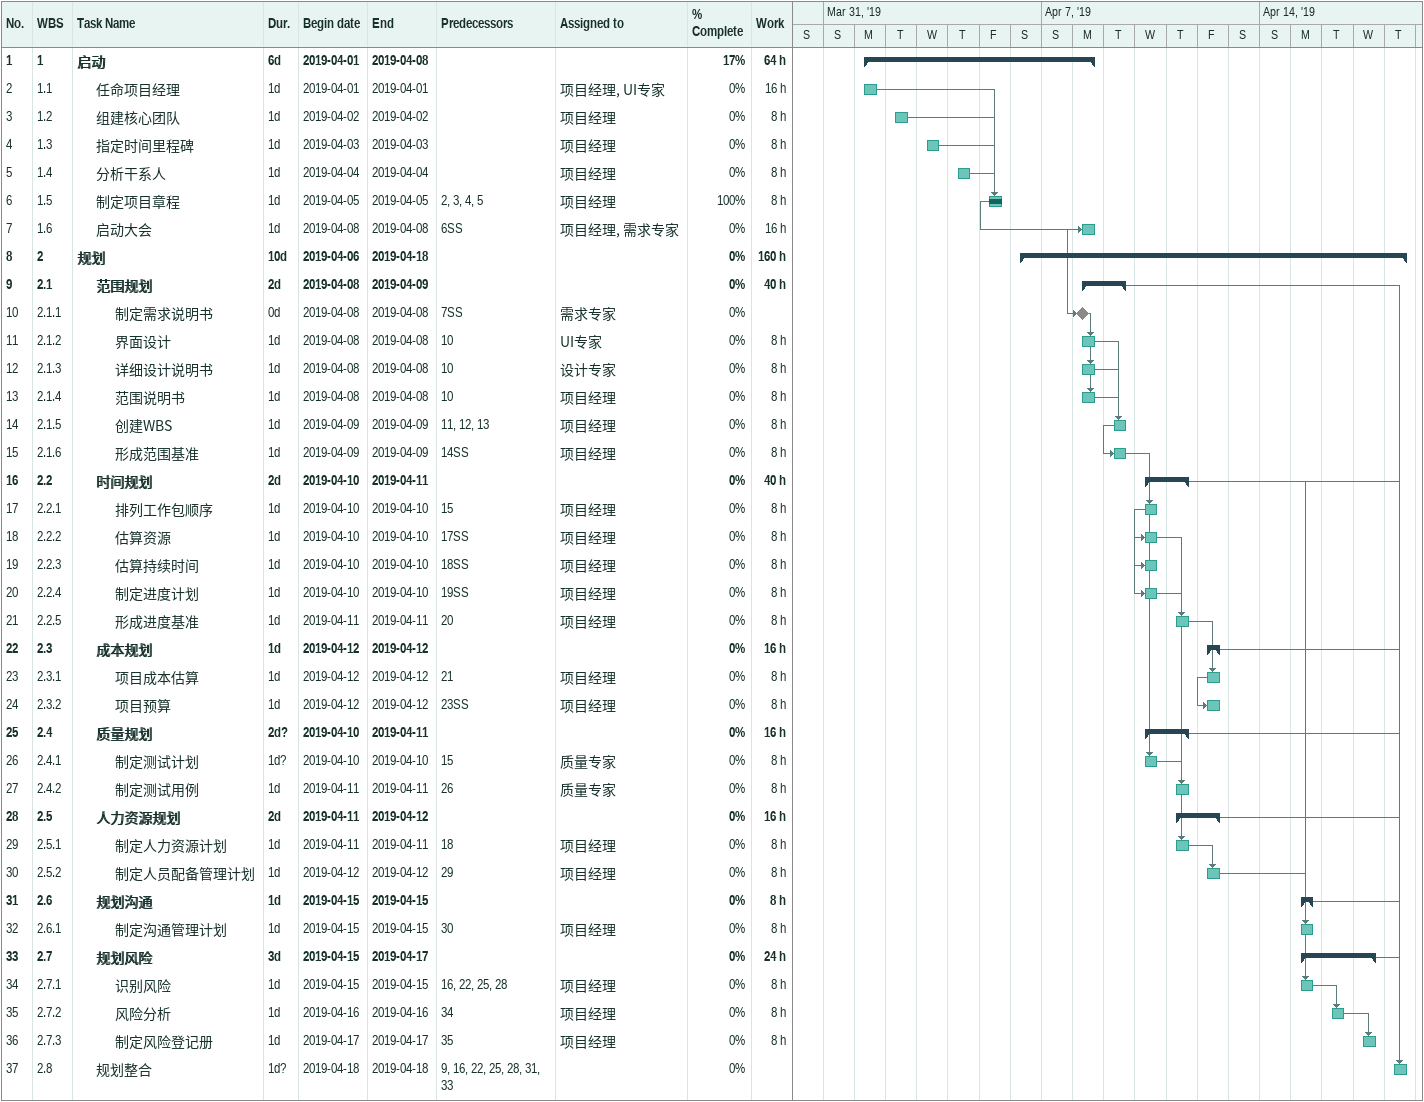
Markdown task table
| ID | WBS | Task | Duration | Start | Finish | Predecessors | Resources | % complete | Work (h) |
|---|---|---|---|---|---|---|---|---|---|
| 1 | 1 | **启动** | 6d | 2019-04-01 | 2019-04-08 |  |  | 17 | 64 |
| 2 | 1.1 | 任命项目经理 | 1d | 2019-04-01 | 2019-04-01 |  | 项目经理, UI专家 | 0 | 16 |
| 3 | 1.2 | 组建核心团队 | 1d | 2019-04-02 | 2019-04-02 |  | 项目经理 | 0 | 8 |
| 4 | 1.3 | 指定时间里程碑 | 1d | 2019-04-03 | 2019-04-03 |  | 项目经理 | 0 | 8 |
| 5 | 1.4 | 分析干系人 | 1d | 2019-04-04 | 2019-04-04 |  | 项目经理 | 0 | 8 |
| 6 | 1.5 | 制定项目章程 | 1d | 2019-04-05 | 2019-04-05 | 2, 3, 4, 5 | 项目经理 | 100 | 8 |
| 7 | 1.6 | 启动大会 | 1d | 2019-04-08 | 2019-04-08 | 6SS | 项目经理, 需求专家 | 0 | 16 |
| 8 | 2 | **规划** | 10d | 2019-04-06 | 2019-04-18 |  |  | 0 | 160 |
| 9 | 2.1 | **范围规划** | 2d | 2019-04-08 | 2019-04-09 |  |  | 0 | 40 |
| 10 | 2.1.1 | 制定需求说明书 | 0d | 2019-04-08 | 2019-04-08 | 7SS | 需求专家 | 0 |  |
| 11 | 2.1.2 | 界面设计 | 1d | 2019-04-08 | 2019-04-08 | 10 | UI专家 | 0 | 8 |
| 12 | 2.1.3 | 详细设计说明书 | 1d | 2019-04-08 | 2019-04-08 | 10 | 设计专家 | 0 | 8 |
| 13 | 2.1.4 | 范围说明书 | 1d | 2019-04-08 | 2019-04-08 | 10 | 项目经理 | 0 | 8 |
| 14 | 2.1.5 | 创建WBS | 1d | 2019-04-09 | 2019-04-09 | 11, 12, 13 | 项目经理 | 0 | 8 |
| 15 | 2.1.6 | 形成范围基准 | 1d | 2019-04-09 | 2019-04-09 | 14SS | 项目经理 | 0 | 8 |
| 16 | 2.2 | **时间规划** | 2d | 2019-04-10 | 2019-04-11 |  |  | 0 | 40 |
| 17 | 2.2.1 | 排列工作包顺序 | 1d | 2019-04-10 | 2019-04-10 | 15 | 项目经理 | 0 | 8 |
| 18 | 2.2.2 | 估算资源 | 1d | 2019-04-10 | 2019-04-10 | 17SS | 项目经理 | 0 | 8 |
| 19 | 2.2.3 | 估算持续时间 | 1d | 2019-04-10 | 2019-04-10 | 18SS | 项目经理 | 0 | 8 |
| 20 | 2.2.4 | 制定进度计划 | 1d | 2019-04-10 | 2019-04-10 | 19SS | 项目经理 | 0 | 8 |
| 21 | 2.2.5 | 形成进度基准 | 1d | 2019-04-11 | 2019-04-11 | 20 | 项目经理 | 0 | 8 |
| 22 | 2.3 | **成本规划** | 1d | 2019-04-12 | 2019-04-12 |  |  | 0 | 16 |
| 23 | 2.3.1 | 项目成本估算 | 1d | 2019-04-12 | 2019-04-12 | 21 | 项目经理 | 0 | 8 |
| 24 | 2.3.2 | 项目预算 | 1d | 2019-04-12 | 2019-04-12 | 23SS | 项目经理 | 0 | 8 |
| 25 | 2.4 | **质量规划** | 2d? | 2019-04-10 | 2019-04-11 |  |  | 0 | 16 |
| 26 | 2.4.1 | 制定测试计划 | 1d? | 2019-04-10 | 2019-04-10 | 15 | 质量专家 | 0 | 8 |
| 27 | 2.4.2 | 制定测试用例 | 1d | 2019-04-11 | 2019-04-11 | 26 | 质量专家 | 0 | 8 |
| 28 | 2.5 | **人力资源规划** | 2d | 2019-04-11 | 2019-04-12 |  |  | 0 | 16 |
| 29 | 2.5.1 | 制定人力资源计划 | 1d | 2019-04-11 | 2019-04-11 | 18 | 项目经理 | 0 | 8 |
| 30 | 2.5.2 | 制定人员配备管理计划 | 1d | 2019-04-12 | 2019-04-12 | 29 | 项目经理 | 0 | 8 |
| 31 | 2.6 | **规划沟通** | 1d | 2019-04-15 | 2019-04-15 |  |  | 0 | 8 |
| 32 | 2.6.1 | 制定沟通管理计划 | 1d | 2019-04-15 | 2019-04-15 | 30 | 项目经理 | 0 | 8 |
| 33 | 2.7 | **规划风险** | 3d | 2019-04-15 | 2019-04-17 |  |  | 0 | 24 |
| 34 | 2.7.1 | 识别风险 | 1d | 2019-04-15 | 2019-04-15 | 16, 22, 25, 28 | 项目经理 | 0 | 8 |
| 35 | 2.7.2 | 风险分析 | 1d | 2019-04-16 | 2019-04-16 | 34 | 项目经理 | 0 | 8 |
| 36 | 2.7.3 | 制定风险登记册 | 1d | 2019-04-17 | 2019-04-17 | 35 | 项目经理 | 0 | 8 |
| 37 | 2.8 | 规划整合 | 1d? | 2019-04-18 | 2019-04-18 | 9, 16, 22, 25, 28, 31, 33 |  | 0 |  |
